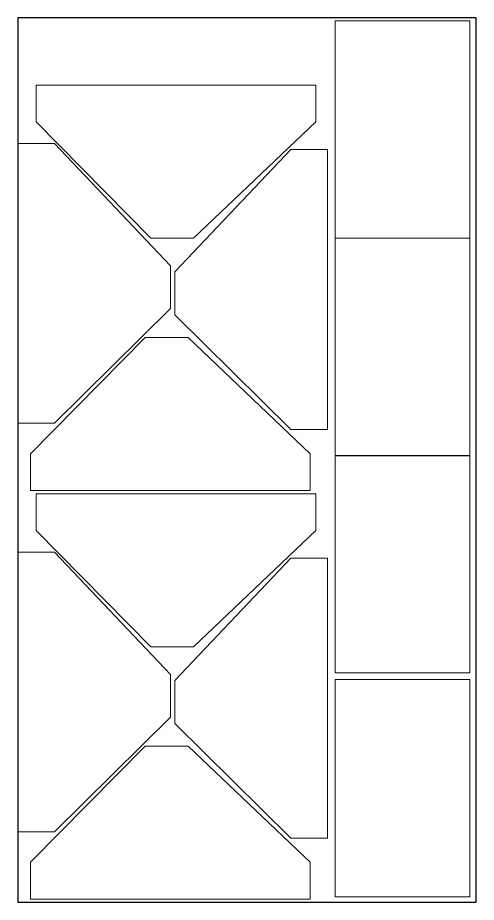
# Model space of a CAD drawing. Header units: millimetres. Extents: x -190679 to -115036, y 116840 to 137731.
# Drawn here: x -128960 to -127459, y 133412 to 136304 of the extents above; entities that cross this region are included whole.
import ezdxf

# ---------------------------------------------------------------- set-up
doc = ezdxf.new("R2010")
doc.units = ezdxf.units.MM

# ---------------------------------------------------------------- blocks, each defined once
blk = doc.blocks.new('ppp')
at = {"color": 0, "linetype": 'ByBlock', "lineweight": 0}
for p, q in [((-130462.4, 133847.1), (-130087.4, 134227.1)), ((-130087.4, 134227.1), (-129947.4, 134227.1)), ((-129547.4, 133847.1), (-129947.4, 134227.1)), ((-130462.4, 133727.1), (-130462.4, 133847.1)), ((-129547.4, 133727.1), (-129547.4, 133847.1)), ((-130462.4, 133727.1), (-129547.4, 133727.1))]:
    blk.add_line(p, q, dxfattribs=at)

msp = doc.modelspace()

# ---------------------------------------------------------------- linework, layer by layer
at = {"color": 0, "linetype": 'ByBlock', "lineweight": 0}
for p, q in [((-127480.9, 136293.9), (-127920.9, 136293.9)), ((-127920.9, 136293.9), (-127920.9, 135583.9)), ((-127480.9, 135583.9), (-127480.9, 136293.9)), ((-127920.9, 135583.9), (-127480.9, 135583.9)), ((-127480.9, 135582.9), (-127920.9, 135582.9)), ((-127920.9, 135582.9), (-127920.9, 134872.9)), ((-127480.9, 134872.9), (-127480.9, 135582.9)), ((-127920.9, 134872.9), (-127480.9, 134872.9)), ((-127480.9, 134871.9), (-127920.9, 134871.9)), ((-127920.9, 134871.9), (-127920.9, 134161.9)), ((-127480.9, 134161.9), (-127480.9, 134871.9)), ((-127920.9, 134161.9), (-127480.9, 134161.9)), ((-127480.9, 134140), (-127920.9, 134140)), ((-127920.9, 134140), (-127920.9, 133430)), ((-127480.9, 133430), (-127480.9, 134140)), ((-127920.9, 133430), (-127480.9, 133430))]:
    msp.add_line(p, q, dxfattribs=at)
at = {"color": 0, "linetype": 'ByBlock'}
msp.add_lwpolyline([(-127459.4, 136304.2), (-128959.4, 136304.2), (-128959.4, 133412), (-127459.4, 133412)], close=True, dxfattribs=at)

# ---------------------------------------------------------------- block references
at = {"color": 0, "linetype": 'ByBlock', "xscale": -1}
for p, rotation in [((1563, 269810.4), 180), ((-262686.8, 265440.4), 270), ((1563, 268474.6), 180), ((-262686.8, 264104.6), 270)]:
    msp.add_blockref('ppp', p, dxfattribs=dict(at, rotation=rotation))
at = {"color": 0, "linetype": 'ByBlock', "rotation": 90}
for p in [(5781.3, 265420.2), (5781.3, 264084.5)]:
    msp.add_blockref('ppp', p, dxfattribs=at)
at = {"color": 0, "linetype": 'ByBlock'}
for p in [(1544.9, 1031.4), (1544.9, -304.4)]:
    msp.add_blockref('ppp', p, dxfattribs=at)

doc.saveas('drawing.dxf')
